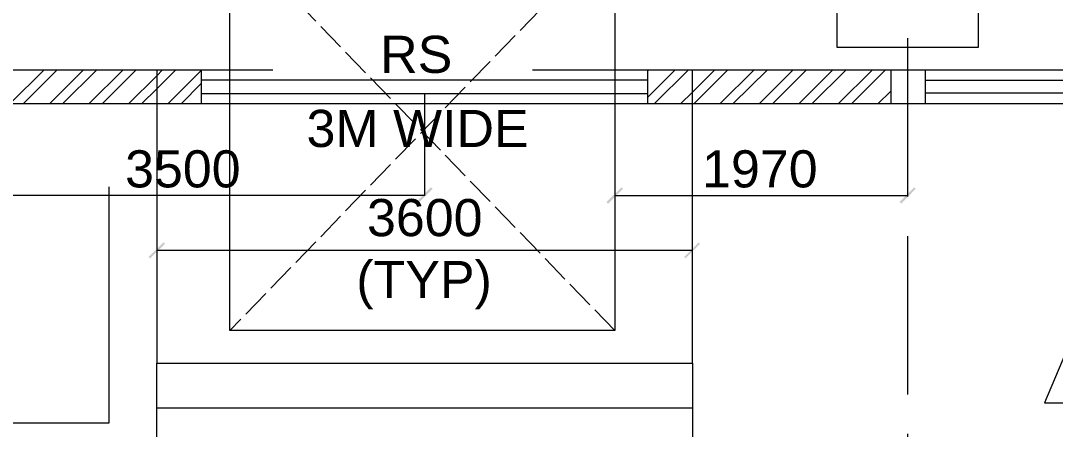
# Model space of a CAD drawing. Header units: inches. Extents: x 2602 to 127694, y 109 to 91908.
# Drawn here: x 24343 to 31301, y 23780 to 26531 of the extents above; entities that cross this region are included whole.
import ezdxf

# ---------------------------------------------------------------- set-up
doc = ezdxf.new("R2010")
doc.units = ezdxf.units.IN
doc.header["$MEASUREMENT"] = 0
doc.linetypes.add('PDF_IMPORT', pattern=[1, 0.8, -0.2])
doc.layers.add('PDF_Geometry', color=7, linetype='Continuous')
doc.layers.add('PDF_Solid Fills', color=7, linetype='Continuous', true_color=0x724639)
doc.layers.add('PDF_Text', color=230, linetype='Continuous', true_color=0xff007f)
doc.styles.add('PDF Arial', font='arial.ttf')

msp = doc.modelspace()

# ---------------------------------------------------------------- hatches: boundary and pattern name
at = {"layer": 'PDF_Solid Fills', "true_color": 0x00b8b8, "transparency": 33554559}
for points in [[(27003.3, 25310.8), (27013.2, 25297.7), (27114.9, 25399.3), (27101.7, 25409.2)], [(28394.1, 25399.3), (28384.3, 25409.2), (28282.6, 25310.8), (28292.4, 25297.7)], [(30254, 25310.8), (30263.8, 25297.7), (30362.2, 25399.3), (30352.4, 25409.2)], [(25314.1, 25028.7), (25304.2, 25038.5), (25202.5, 24940.1), (25212.4, 24930.3)], [(28804.2, 24940.1), (28814, 24930.3), (28912.4, 25028.7), (28902.6, 25038.5)]]:
    msp.add_hatch(color=132, dxfattribs=at).paths.add_polyline_path(points)

# ---------------------------------------------------------------- linework, layer by layer
at = {"layer": 'PDF_Geometry', "color": 30, "linetype": 'PDF_IMPORT', "lineweight": 0, "ltscale": 1331.743661, "true_color": 0xff7f00}
msp.add_lwpolyline([(30309.7, 17356.4), (30309.7, 79643.3)], dxfattribs=at)
at = {"layer": 'PDF_Geometry', "color": 12, "linetype": 'PDF_IMPORT', "lineweight": 0, "ltscale": 15816.91609, "true_color": 0xdd0000}
msp.add_lwpolyline([(33514.5, 25970.1), (10104, 25970.1), (10104, 77376.7)], dxfattribs=at)
at = {"layer": 'PDF_Geometry', "color": 162, "lineweight": 0, "true_color": 0x002db8}
msp.add_lwpolyline([(25750.3, 27124.7), (28338.4, 27124.7), (28338.4, 24444.8), (25750.3, 24444.8)], close=True, dxfattribs=at)
at = {"layer": 'PDF_Geometry', "color": 162, "linetype": 'PDF_IMPORT', "lineweight": 0, "ltscale": 241.264396, "true_color": 0x002db8}
for points in [[(28338.4, 27124.7), (25750.3, 24444.8)], [(28338.4, 24444.8), (25750.3, 27124.7)]]:
    msp.add_lwpolyline(points, dxfattribs=at)
at = {"layer": 'PDF_Geometry', "color": 17, "lineweight": 0, "true_color": 0x724639}
msp.add_lwpolyline([(29834.1, 26996.8), (30782.1, 26996.8), (30782.1, 26350.6), (29834.1, 26350.6)], close=True, dxfattribs=at)
at = {"layer": 'PDF_Geometry', "color": 12, "linetype": 'PDF_IMPORT', "lineweight": 0, "ltscale": 8725.217088, "true_color": 0xdd0000}
msp.add_lwpolyline([(10333.6, 26199.7), (33514.5, 26199.7)], dxfattribs=at)
at = {"layer": 'PDF_Geometry', "color": 12, "lineweight": 0, "true_color": 0xdd0000}
for points in [[(24271, 25970.1), (24500.6, 26199.7)], [(24359.5, 25970.1), (24589.1, 26199.7)], [(24536.7, 25970.1), (24766.3, 26199.7)], [(24625.2, 25970.1), (24854.8, 26199.7)], [(24802.4, 25970.1), (25032, 26199.7)], [(24890.9, 25970.1), (25120.5, 26199.7)], [(25068.1, 25970.1), (25258.3, 26160.3), (25297.7, 26199.7)], [(25156.6, 25970.1), (25258.3, 26071.8), (25386.2, 26199.7)], [(25333.7, 25970.1), (25556.8, 26196.4)], [(25556.8, 26199.7), (25556.8, 25970.1)], [(28558.1, 26012.7), (28745.1, 26199.7)], [(28558.1, 26189.9), (28568, 26199.7)], [(28558.1, 26199.7), (28558.1, 25970.1)], [(28604.1, 25970.1), (28833.7, 26199.7)], [(28781.2, 25970.1), (28859.9, 26048.8), (29010.8, 26199.7)], [(28869.8, 25970.1), (29099.4, 26199.7)], [(29043.6, 25970.1), (29276.5, 26199.7)], [(29132.2, 25970.1), (29365.1, 26199.7)], [(29309.3, 25970.1), (29538.9, 26199.7)], [(29397.9, 25970.1), (29627.5, 26199.7)], [(29575, 25970.1), (29804.6, 26199.7)], [(29663.6, 25970.1), (29893.2, 26199.7)], [(29840.7, 25970.1), (30070.3, 26199.7)], [(29929.2, 25970.1), (30158.9, 26199.7)], [(30194.9, 26199.7), (30194.9, 25970.1)], [(30424.5, 26199.7), (30424.5, 25970.1)], [(25422.3, 25970.1), (25556.8, 26107.9)], [(33284.8, 26127.5), (30424.5, 26127.5)], [(30106.4, 25970.1), (30194.9, 26055.4)], [(33284.8, 26042.3), (30424.5, 26042.3)]]:
    msp.add_lwpolyline(points, dxfattribs=at)
at = {"layer": 'PDF_Geometry', "color": 15, "lineweight": 0, "true_color": 0x944a4a}
for points in [[(25258.3, 26199.7), (25258.3, 24225.1), (28859.9, 24225.1), (28859.9, 26199.7)], [(28859.9, 24225.1), (28859.9, 19724.7), (25258.3, 19724.7), (25258.3, 24225.1)], [(28859.9, 23923.3), (25258.3, 23923.3)]]:
    msp.add_lwpolyline(points, dxfattribs=at)
at = {"layer": 'PDF_Geometry', "lineweight": 0}
for points in [[(28558.1, 26130.8), (25556.8, 26130.8)], [(28558.1, 26039), (25556.8, 26039)], [(24936.8, 25412.5), (24936.8, 23821.6), (20151.1, 23821.6)], [(24936.8, 23821.6), (24936.8, 23821.6)]]:
    msp.add_lwpolyline(points, dxfattribs=at)
at = {"layer": 'PDF_Geometry', "color": 132, "lineweight": 0, "true_color": 0x00b8b8}
for points in [[(27059.1, 26039), (27059.1, 25353.4), (23808.5, 25353.4), (23808.5, 26039)], [(27059.1, 26039), (27059.1, 26039)], [(28338.4, 25353.4), (30309.7, 25353.4)], [(28338.4, 25353.4), (28338.4, 25353.4)], [(30309.7, 25353.4), (30309.7, 25353.4)], [(30309.7, 25353.4), (30309.7, 25353.4)], [(25258.3, 25212.4), (25258.3, 24986), (28859.9, 24986), (28859.9, 25212.4)]]:
    msp.add_lwpolyline(points, dxfattribs=at)
at = {"layer": 'PDF_Geometry', "color": 230, "lineweight": 0, "true_color": 0xff007f}
for points in [[(31566, 24759.7), (31228.2, 23959.4), (33130.7, 23959.4)], [(31228.2, 23959.4), (31228.2, 23959.4)]]:
    msp.add_lwpolyline(points, dxfattribs=at)

# ---------------------------------------------------------------- texts
at = {"layer": 'PDF_Text', "color": 32, "true_color": 0xb85b00, "char_height": 249.99, "attachment_point": 7, "style": 'PDF Arial'}
for s, insert in [('RS', (26760.6, 26175.8)), ('3M WIDE', (26265.3, 25677))]:
    msp.add_mtext(s, dxfattribs=dict(at, insert=insert))
at = {"layer": 'PDF_Text', "color": 132, "true_color": 0x00b8b8, "char_height": 249.99, "attachment_point": 7, "style": 'PDF Arial'}
for s, insert in [('3500', (25045.1, 25404.8)), ('1970', (28925.5, 25404.9)), ('3600', (26672, 25076.7)), ('(TYP)', (26599.9, 24587.8))]:
    msp.add_mtext(s, dxfattribs=dict(at, insert=insert))

doc.saveas('drawing.dxf')
